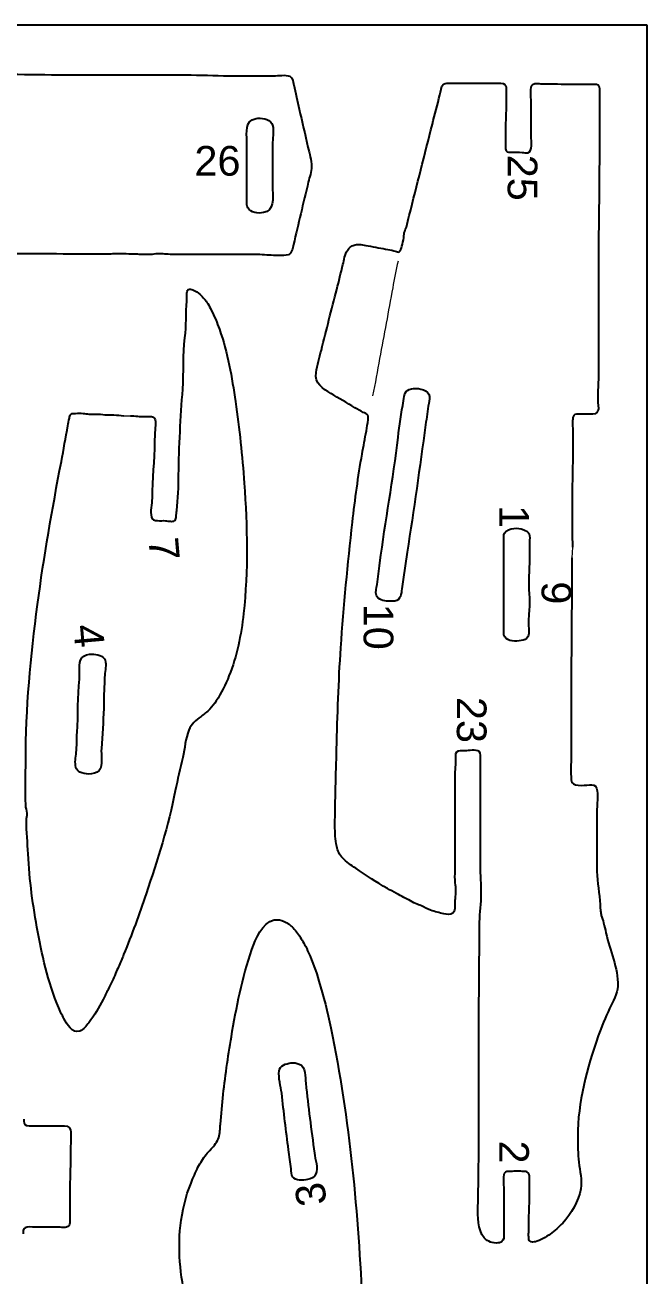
# Model space of a CAD drawing. Extents: x 0 to 180, y 67 to 296.
# Drawn here: x 106.3 to 179.7, y 148.4 to 296 of the extents above; entities that cross this region are included whole.
import ezdxf
from ezdxf.enums import TextEntityAlignment as Align

# ---------------------------------------------------------------- set-up
doc = ezdxf.new("R2010")
doc.units = 0
doc.layers.add('Cut', color=7, linetype='Continuous')
for name, color, linetype, lineweight in [('Gravur', 3, 'Continuous', 15), ('Stege', 5, 'Continuous', 20), ('Text', 1, 'Continuous', 25)]:
    doc.layers.add(name, color=color, linetype=linetype, lineweight=lineweight)
doc.styles.add('textstyle10', font='')
doc.styles.add('textstyle11', font='')
doc.styles.add('textstyle12', font='')
doc.styles.add('textstyle13', font='')
doc.styles.add('textstyle14', font='')
doc.styles.add('textstyle15', font='')
doc.styles.add('textstyle24', font='')
doc.styles.add('textstyle30', font='')
doc.styles.add('textstyle7', font='')
doc.styles.add('textstyle9', font='')
doc.styles.get('textstyle10').set_extended_font_data('Arial')
doc.styles.get('textstyle11').set_extended_font_data('Arial')
doc.styles.get('textstyle12').set_extended_font_data('Arial')
doc.styles.get('textstyle13').set_extended_font_data('Arial')
doc.styles.get('textstyle14').set_extended_font_data('Arial')
doc.styles.get('textstyle15').set_extended_font_data('Arial')
doc.styles.get('textstyle24').set_extended_font_data('Arial')
doc.styles.get('textstyle30').set_extended_font_data('Arial')
doc.styles.get('textstyle7').set_extended_font_data('Arial')
doc.styles.get('textstyle9').set_extended_font_data('Arial')

msp = doc.modelspace()

# ---------------------------------------------------------------- linework, layer by layer
at = {"layer": 'Cut'}
for p, q in [((-0.2, 296.03), (179.69, 296.03)), ((179.69, 296.03), (179.69, 66.56))]:
    msp.add_line(p, q, dxfattribs=at)
for points in [[(114.22, 290.13), (125.89, 290.13)], [(156.51, 289.15), (158.57, 289.15)], [(170.93, 289.05), (173.09, 289.05)], [(166.02, 282.87), (166.02, 286.99)], [(174.07, 286.89), (174.07, 280.61)], [(132.47, 276.69), (132.47, 282.28)], [(135.51, 282.18), (135.51, 276.59)], [(165.83, 234.99), (165.83, 233.12)], [(162.79, 224.78), (162.79, 226.55), (162.79, 233.51)], [(170.73, 215.36), (170.73, 209.77)], [(157, 207.02), (157, 199.07), (157, 196.23)], [(160.04, 196.82), (160.04, 206.92)], [(173.78, 203.1), (173.78, 196.13)], [(129.34, 166.3), (129.64, 169.34)], [(110.09, 154.13), (107.44, 154.13)]]:
    msp.add_lwpolyline(points, dxfattribs=at)
for points in [[(101.46, 290.23), (105.72, 290.23), (109.95, 290.13), (114.22, 290.13)], [(125.89, 290.13), (127.58, 290.13), (129.32, 290.03), (130.99, 290.03)], [(130.99, 290.03), (132.52, 290.03), (134.08, 290.03), (135.61, 290.03)], [(135.61, 290.03), (136.16, 290.03), (137.04, 290.2), (137.55, 289.97)], [(137.55, 289.97), (137.9, 289.82), (137.92, 289.28), (138, 288.95)], [(138, 288.95), (138.21, 288.01), (138.4, 287.05), (138.64, 286.11)], [(155.26, 287.78), (155.35, 288.13), (155.36, 288.81), (155.68, 289.05)], [(155.68, 289.05), (155.89, 289.21), (156.26, 289.15), (156.51, 289.15)], [(158.57, 289.15), (159.68, 289.15), (160.79, 289.15), (161.9, 289.15)], [(161.9, 289.15), (162.28, 289.15), (162.67, 289.25), (162.92, 288.99)], [(162.92, 288.99), (163.09, 288.82), (163.08, 288.57), (163.08, 288.37)], [(163.08, 288.37), (163.09, 288.01), (163.08, 287.56), (163.08, 287.19)], [(166.02, 286.99), (166.02, 287.58), (165.86, 288.33), (166.08, 288.84)], [(166.08, 288.84), (166.27, 289.27), (166.88, 289.09), (167.3, 289.09)], [(167.3, 289.09), (168.5, 289.09), (169.72, 289.05), (170.93, 289.05)], [(173.09, 289.05), (173.34, 289.05), (173.71, 289.11), (173.91, 288.95)], [(173.91, 288.95), (174.08, 288.82), (174.07, 288.56), (174.07, 288.37)], [(174.07, 288.37), (174.08, 287.88), (174.07, 287.38), (174.07, 286.89)], [(154.36, 284.34), (154.65, 285.5), (154.95, 286.62), (155.26, 287.78)], [(163.08, 287.19), (163.08, 285.67), (162.98, 284.18), (162.98, 282.67)], [(132.47, 282.28), (132.47, 283.41), (132.17, 284.69), (133.55, 284.98)], [(133.55, 284.98), (134.13, 285.1), (135.08, 284.99), (135.41, 284.42)], [(138.64, 286.11), (139.01, 284.61), (139.34, 283.1), (139.67, 281.59)], [(135.41, 284.42), (135.72, 283.88), (135.51, 282.8), (135.51, 282.18)], [(151.64, 273.55), (152.53, 277.15), (153.46, 280.74), (154.36, 284.34)], [(162.98, 282.67), (162.98, 282.36), (162.98, 281.99), (162.98, 281.69)], [(165.63, 280.95), (166.26, 281.11), (166.02, 282.36), (166.02, 282.87)], [(139.67, 281.59), (139.83, 280.87), (140.13, 280.08), (140.11, 279.34)], [(162.98, 281.69), (162.99, 281.51), (162.96, 281.31), (163.08, 281.16)], [(163.08, 281.16), (163.22, 280.99), (163.48, 281.01), (163.67, 281.01)], [(163.67, 281.01), (164.07, 281), (164.54, 281.03), (164.94, 280.99)], [(164.94, 280.99), (165.17, 280.97), (165.4, 280.9), (165.63, 280.95)], [(174.07, 280.61), (174.07, 276.51), (173.97, 272.45), (173.97, 268.35)], [(140.11, 279.34), (140.1, 278.71), (139.86, 278.08), (139.72, 277.47)], [(132.47, 275.22), (132.46, 275.71), (132.47, 276.2), (132.47, 276.69)], [(135.51, 276.59), (135.51, 275.55), (135.76, 274.11), (134.43, 273.88)], [(139.72, 277.47), (139.42, 276.23), (139.13, 274.99), (138.83, 273.74)], [(132.58, 274.44), (132.45, 274.68), (132.47, 274.95), (132.47, 275.22)], [(134.43, 273.88), (133.81, 273.77), (132.91, 273.83), (132.58, 274.44)], [(138.83, 273.74), (138.54, 272.54), (138.26, 271.32), (137.97, 270.11)], [(151.3, 272.17), (151.43, 272.61), (151.53, 273.11), (151.64, 273.55)], [(151.05, 271.49), (151.11, 271.73), (151.22, 271.94), (151.3, 272.17)], [(150.77, 269.92), (150.85, 270.23), (150.93, 270.58), (150.98, 270.9)], [(150.98, 270.9), (151.01, 271.1), (151, 271.29), (151.05, 271.49)], [(116.18, 268.97), (112.07, 268.97), (107.93, 269.03), (103.81, 269.03)], [(117.06, 269.03), (116.76, 269.04), (116.47, 268.97), (116.18, 268.97)], [(119.42, 268.97), (118.64, 268.98), (117.85, 269.02), (117.06, 269.03)], [(120.1, 268.94), (119.86, 268.94), (119.67, 268.96), (119.42, 268.97)], [(120.69, 268.94), (120.48, 268.94), (120.32, 268.93), (120.1, 268.94)], [(121.28, 268.95), (121.08, 268.93), (120.89, 268.94), (120.69, 268.94)], [(122.16, 269.02), (121.86, 269.04), (121.58, 268.97), (121.28, 268.95)], [(123.83, 268.94), (123.26, 268.94), (122.72, 269), (122.16, 269.02)], [(125.01, 268.94), (124.61, 268.94), (124.24, 268.94), (123.83, 268.94)], [(126.58, 268.94), (126.05, 268.94), (125.53, 268.94), (125.01, 268.94)], [(127.36, 268.94), (127.1, 268.94), (126.84, 268.94), (126.58, 268.94)], [(133.45, 268.94), (131.43, 268.94), (129.38, 268.94), (127.36, 268.94)], [(135.61, 268.84), (134.9, 268.84), (134.19, 268.94), (133.45, 268.94)], [(136.19, 268.84), (135.97, 268.84), (135.82, 268.84), (135.61, 268.84)], [(137.37, 268.91), (137.06, 268.78), (136.6, 268.84), (136.19, 268.84)], [(137.97, 270.11), (137.87, 269.68), (137.77, 269.08), (137.37, 268.91)], [(143.81, 267.76), (143.95, 268.31), (144.03, 268.94), (144.34, 269.43)], [(144.34, 269.43), (144.52, 269.72), (144.79, 269.96), (145.12, 270.06)], [(145.12, 270.06), (145.32, 270.11), (145.51, 270.11), (145.71, 270.11)], [(145.71, 270.11), (145.98, 270.11), (146.23, 270.07), (146.5, 270.02)], [(146.5, 270.02), (147.26, 269.87), (148.08, 269.72), (148.85, 269.58)], [(148.85, 269.58), (149.17, 269.53), (149.53, 269.46), (149.83, 269.39)], [(149.83, 269.39), (150.01, 269.35), (150.2, 269.2), (150.42, 269.23)], [(150.42, 269.23), (150.57, 269.44), (150.69, 269.62), (150.77, 269.92)], [(143.08, 264.82), (143.33, 265.79), (143.57, 266.78), (143.81, 267.76)], [(173.97, 268.35), (173.97, 264.91), (173.97, 261.46), (173.97, 258.05)], [(125.38, 263.44), (125.42, 263.77), (125.26, 264.61), (125.56, 264.8)], [(125.56, 264.8), (125.72, 264.91), (125.93, 264.83), (126.09, 264.77)], [(126.09, 264.77), (126.41, 264.65), (126.72, 264.44), (126.97, 264.21)], [(141.26, 257.65), (141.86, 260.04), (142.45, 262.43), (143.08, 264.82)], [(125.16, 259.12), (125.35, 260.54), (125.25, 262.01), (125.38, 263.44)], [(126.97, 264.21), (127.3, 263.91), (127.6, 263.53), (127.85, 263.15)], [(127.85, 263.15), (128.01, 262.89), (128.13, 262.64), (128.27, 262.36)], [(128.27, 262.36), (128.65, 261.64), (128.96, 260.88), (129.23, 260.11)], [(129.23, 260.11), (130.21, 257.37), (130.71, 254.43), (131.12, 251.57)], [(124.9, 253.04), (125.04, 255.06), (124.9, 257.12), (125.16, 259.12)], [(140.64, 255), (140.75, 255.89), (141.04, 256.79), (141.26, 257.65)], [(173.97, 258.05), (173.97, 257.78), (173.97, 257.52), (173.97, 257.26)], [(173.97, 257.26), (173.97, 256.54), (173.97, 255.82), (173.97, 255.1)], [(142.38, 252.53), (141.37, 253.13), (140.47, 253.69), (140.64, 255)], [(173.97, 255.1), (173.97, 253.92), (173.87, 252.75), (173.88, 251.57)], [(124.42, 242.93), (124.44, 246.3), (124.67, 249.69), (124.9, 253.04)], [(145.22, 250.86), (144.28, 251.43), (143.32, 251.97), (142.38, 252.53)], [(150.94, 251.67), (151.04, 252.38), (151.1, 252.94), (151.89, 253.09)], [(151.89, 253.09), (152.49, 253.21), (153.6, 253.11), (153.95, 252.44)], [(131.12, 251.57), (131.58, 248.38), (131.94, 245.16), (132.16, 241.95)], [(150.32, 247.35), (150.48, 248.79), (150.73, 250.23), (150.94, 251.67)], [(153.93, 251.37), (153.81, 250.52), (153.68, 249.67), (153.56, 248.82)], [(153.95, 252.44), (154.11, 252.13), (153.97, 251.7), (153.93, 251.37)], [(173.88, 251.57), (173.88, 251.34), (173.94, 251.1), (173.95, 250.88)], [(111.35, 248.72), (111.4, 249.01), (111.47, 249.33), (111.52, 249.61)], [(111.52, 249.61), (111.56, 249.78), (111.57, 249.98), (111.72, 250.09)], [(111.72, 250.09), (111.87, 250.21), (112.08, 250.19), (112.25, 250.19)], [(112.25, 250.19), (112.54, 250.2), (112.85, 250.21), (113.14, 250.18)], [(113.14, 250.18), (113.37, 250.16), (113.58, 250.11), (113.82, 250.1)], [(113.82, 250.1), (114.18, 250.09), (114.52, 250.1), (114.9, 250.1)], [(114.9, 250.1), (115.29, 250.09), (115.63, 250.02), (115.98, 250)], [(115.98, 250), (116.25, 249.99), (116.49, 250), (116.77, 250)], [(116.77, 250), (117.25, 250), (117.52, 249.94), (117.94, 249.91)], [(118.73, 249.9), (119.28, 249.9), (119.84, 249.81), (120.4, 249.8)], [(120.4, 249.8), (120.72, 249.8), (121.15, 249.89), (121.44, 249.74)], [(121.44, 249.74), (121.71, 249.61), (121.67, 249.27), (121.67, 249.02)], [(146.2, 250.31), (145.9, 250.46), (145.52, 250.68), (145.22, 250.86)], [(146.73, 249.97), (146.63, 250.18), (146.38, 250.23), (146.2, 250.31)], [(146.78, 249.41), (146.79, 249.6), (146.82, 249.79), (146.73, 249.97)], [(170.95, 249.7), (170.86, 249.17), (170.93, 248.57), (170.93, 248.04)], [(171.62, 250.1), (171.3, 250.09), (171.02, 250.12), (170.95, 249.7)], [(172.21, 250.1), (172, 250.1), (171.83, 250.1), (171.62, 250.1)], [(172.7, 250.1), (172.53, 250.1), (172.38, 250.1), (172.21, 250.1)], [(173.82, 250.32), (173.54, 250), (173.1, 250.1), (172.7, 250.1)], [(173.95, 250.88), (173.96, 250.69), (173.95, 250.49), (173.82, 250.32)], [(110.58, 244.5), (110.86, 245.91), (111.08, 247.32), (111.35, 248.72)], [(121.67, 249.02), (121.68, 248.3), (121.58, 247.58), (121.57, 246.86)], [(146.07, 245.39), (146.23, 246.3), (146.41, 247.22), (146.57, 248.13)], [(146.57, 248.13), (146.63, 248.53), (146.74, 249.02), (146.78, 249.41)], [(153.56, 248.82), (152.87, 243.82), (152.19, 238.8), (151.38, 233.81)], [(121.57, 246.86), (121.57, 244.64), (121.29, 242.41), (121.28, 240.19)], [(148.18, 232.53), (148.78, 237.48), (149.76, 242.4), (150.32, 247.35)], [(170.93, 248.04), (170.93, 246.86), (170.96, 245.68), (170.93, 244.5)], [(144.93, 237.34), (145.23, 240.02), (145.6, 242.73), (146.07, 245.39)], [(107.77, 227.63), (108.51, 233.28), (109.5, 238.91), (110.58, 244.5)], [(170.93, 244.5), (170.84, 240.72), (170.83, 236.92), (170.9, 234.4)], [(124.2, 238.71), (124.36, 240.08), (124.41, 241.56), (124.42, 242.93)], [(132.16, 241.95), (132.51, 236.82), (132.65, 231.66), (132.08, 226.55)], [(121.28, 240.19), (121.28, 239.46), (121.02, 238.64), (121.21, 237.94)], [(121.21, 237.94), (121.38, 237.34), (122.38, 237.57), (122.85, 237.52)], [(123.97, 237.54), (124.12, 237.66), (124.11, 237.88), (124.13, 238.03)], [(124.13, 238.03), (124.14, 238.24), (124.17, 238.49), (124.2, 238.71)], [(122.85, 237.52), (123.04, 237.5), (123.25, 237.46), (123.44, 237.45)], [(123.44, 237.45), (123.66, 237.44), (123.81, 237.42), (123.97, 237.54)], [(143.56, 222.52), (143.9, 227.47), (144.38, 232.41), (144.93, 237.34)], [(162.89, 236.04), (163.09, 236.39), (163.59, 236.54), (163.96, 236.61)], [(163.96, 236.61), (164.37, 236.68), (164.76, 236.6), (165.14, 236.45)], [(165.14, 236.45), (165.4, 236.35), (165.66, 236.23), (165.77, 235.96)], [(162.79, 235.28), (162.79, 235.53), (162.75, 235.82), (162.89, 236.04)], [(162.79, 233.51), (162.79, 234.1), (162.79, 234.69), (162.79, 235.28)], [(165.77, 235.96), (165.89, 235.67), (165.83, 235.29), (165.83, 234.99)], [(151.38, 233.81), (151.15, 232.38), (150.99, 230.93), (150.77, 229.49)], [(147.83, 229.98), (147.95, 230.83), (148.08, 231.68), (148.18, 232.53)], [(165.83, 233.12), (165.83, 232.2), (165.74, 231.28), (165.74, 230.37)], [(170.83, 233.12), (170.83, 227.2), (170.73, 221.29), (170.73, 215.36)], [(165.74, 230.37), (165.74, 229.06), (165.91, 227.77), (165.76, 226.45)], [(147.75, 228.71), (147.6, 229.1), (147.77, 229.59), (147.83, 229.98)], [(150.77, 229.49), (150.68, 228.89), (150.66, 228.17), (149.93, 228.04)], [(106.37, 209.18), (106.37, 215.32), (106.97, 221.54), (107.77, 227.63)], [(149.15, 228.02), (148.63, 228.03), (147.96, 228.16), (147.75, 228.71)], [(149.93, 228.04), (149.68, 228), (149.4, 228.01), (149.15, 228.02)], [(132.08, 226.55), (131.8, 224.06), (131.29, 221.52), (130.36, 219.19)], [(165.76, 226.45), (165.69, 225.84), (165.73, 225.2), (165.73, 224.59)], [(162.9, 223.82), (162.74, 224.1), (162.79, 224.47), (162.79, 224.78)], [(165.73, 224.59), (165.73, 224.33), (165.76, 224.04), (165.63, 223.81)], [(164.85, 223.36), (164.27, 223.24), (163.24, 223.25), (162.9, 223.82)], [(165.63, 223.81), (165.47, 223.52), (165.16, 223.42), (164.85, 223.36)], [(113, 221.32), (113.27, 221.68), (113.8, 221.76), (114.22, 221.77)], [(114.22, 221.77), (114.72, 221.78), (115.6, 221.6), (115.75, 221.04)], [(143.06, 210.55), (143.16, 214.54), (143.29, 218.55), (143.56, 222.52)], [(112.71, 218.8), (112.8, 219.52), (112.53, 220.71), (113, 221.32)], [(115.75, 221.04), (115.9, 220.5), (115.76, 219.84), (115.7, 219.29)], [(112.44, 212.52), (112.58, 214.6), (112.47, 216.72), (112.71, 218.8)], [(115.7, 219.29), (115.64, 218.57), (115.67, 217.85), (115.61, 217.13)], [(130.36, 219.19), (129.96, 218.16), (129.46, 217.17), (128.85, 216.24)], [(115.61, 217.13), (115.55, 216.54), (115.61, 215.95), (115.59, 215.36)], [(128.85, 216.24), (128.62, 215.9), (128.37, 215.58), (128.09, 215.28)], [(115.59, 215.36), (115.52, 213.79), (115.41, 212.22), (115.3, 210.65)], [(127.07, 214.42), (126.49, 213.96), (125.89, 213.54), (125.62, 212.81)], [(128.09, 215.28), (127.78, 214.95), (127.42, 214.7), (127.07, 214.42)], [(125.62, 212.81), (125.24, 211.79), (125.13, 210.64), (124.91, 209.57)], [(112.33, 210.16), (112.41, 210.94), (112.39, 211.74), (112.44, 212.52)], [(112.3, 208.4), (112.14, 208.95), (112.28, 209.6), (112.33, 210.16)], [(115.3, 210.65), (115.25, 209.93), (115.52, 208.63), (115.04, 208.03)], [(142.87, 201.53), (142.87, 204.54), (142.99, 207.55), (143.06, 210.55)], [(157.2, 210.2), (157.02, 209.98), (157.1, 209.54), (157.1, 209.28)], [(158.17, 210.36), (157.89, 210.36), (157.4, 210.45), (157.2, 210.2)], [(159.88, 210.26), (159.52, 210.55), (158.67, 210.36), (158.17, 210.36)], [(160.04, 209.38), (160.04, 209.63), (160.09, 210.09), (159.88, 210.26)], [(170.73, 209.77), (170.73, 208.83), (170.69, 207.86), (170.74, 206.92)], [(106.37, 203.98), (106.3, 205.69), (106.37, 207.46), (106.37, 209.18)], [(112.75, 207.85), (112.52, 207.97), (112.37, 208.14), (112.3, 208.4)], [(124.91, 209.57), (124.64, 208.28), (124.27, 206.94), (124.02, 205.65)], [(157.1, 209.28), (157.1, 208.52), (157, 207.78), (157, 207.02)], [(160.04, 206.92), (160.04, 207.74), (160.04, 208.56), (160.04, 209.38)], [(113.82, 207.62), (113.47, 207.61), (113.06, 207.68), (112.75, 207.85)], [(115.04, 208.03), (114.77, 207.7), (114.22, 207.62), (113.82, 207.62)], [(170.74, 206.92), (170.78, 206.01), (172.22, 206.34), (172.89, 206.33)], [(124.02, 205.65), (123.23, 201.55), (121.89, 197.44), (120.58, 193.48)], [(172.89, 206.33), (173.27, 206.33), (173.63, 206.36), (173.74, 205.94)], [(173.74, 205.94), (173.94, 205.23), (173.78, 203.9), (173.78, 203.1)], [(106.53, 203), (106.53, 203.33), (106.38, 203.6), (106.37, 203.98)], [(106.46, 202.11), (106.47, 202.47), (106.54, 202.68), (106.53, 203)], [(106.66, 198.19), (106.6, 199.47), (106.45, 200.84), (106.46, 202.11)], [(143.08, 199.07), (142.87, 199.89), (142.87, 200.69), (142.87, 201.53)], [(107.8, 188.97), (107.25, 192), (106.79, 195.11), (106.66, 198.19)], [(143.76, 197.71), (143.38, 198.1), (143.2, 198.55), (143.08, 199.07)], [(145.32, 196.49), (144.76, 196.87), (144.24, 197.22), (143.76, 197.71)], [(149.05, 194.11), (147.76, 194.85), (146.55, 195.66), (145.32, 196.49)], [(160.13, 193.48), (160.13, 194.58), (160.04, 195.7), (160.04, 196.82)], [(157, 196.23), (157, 195.76), (156.97, 195.21), (157.03, 194.76)], [(173.78, 196.13), (173.78, 194.82), (174.11, 193.5), (174.16, 192.2)], [(120.58, 193.48), (119.77, 191.06), (118.9, 188.67), (117.93, 186.32)], [(150.13, 193.52), (149.77, 193.73), (149.41, 193.9), (149.05, 194.11)], [(151.01, 193.04), (150.7, 193.19), (150.42, 193.34), (150.13, 193.52)], [(157.03, 194.76), (157.06, 194.44), (157.09, 194.27), (157.1, 193.97)], [(157.1, 193.97), (157.1, 193.51), (157.09, 193.28), (157.04, 192.89)], [(159.94, 190.14), (159.95, 191.26), (160.13, 192.38), (160.13, 193.48)], [(151.6, 192.75), (151.41, 192.85), (151.21, 192.95), (151.01, 193.04)], [(152.39, 192.33), (152.08, 192.46), (151.88, 192.6), (151.6, 192.75)], [(153.07, 192.05), (152.83, 192.15), (152.63, 192.22), (152.39, 192.33)], [(154.15, 191.56), (153.81, 191.7), (153.4, 191.9), (153.07, 192.05)], [(157.04, 192.89), (156.98, 192.46), (157.15, 191.52), (156.76, 191.18)], [(174.16, 192.2), (174.18, 191.89), (174.17, 191.71), (174.21, 191.42)], [(155.72, 191.13), (155.19, 191.23), (154.66, 191.36), (154.15, 191.56)], [(156.76, 191.18), (156.48, 190.94), (156.05, 191.06), (155.72, 191.13)], [(174.21, 191.42), (174.24, 191.25), (174.26, 191.09), (174.3, 190.93)], [(174.3, 190.93), (174.37, 190.63), (174.49, 190.35), (174.57, 190.05)], [(133.07, 186.91), (133.51, 188.17), (134.23, 190.06), (135.7, 190.39)], [(135.7, 190.39), (136.11, 190.47), (136.51, 190.37), (136.88, 190.21)], [(136.88, 190.21), (137.28, 190.03), (137.64, 189.76), (137.93, 189.45)], [(137.93, 189.45), (138.29, 189.06), (138.6, 188.64), (138.88, 188.18)], [(159.84, 164.44), (159.84, 173), (159.84, 181.58), (159.94, 190.14)], [(174.57, 190.05), (174.7, 189.62), (174.74, 189.32), (174.84, 188.87)], [(108.86, 184.16), (108.46, 185.74), (108.09, 187.35), (107.8, 188.97)], [(138.88, 188.18), (139.02, 187.95), (139.16, 187.73), (139.29, 187.49)], [(174.84, 188.87), (175.3, 186.8), (176.32, 184.73), (176.23, 182.59)], [(117.93, 186.32), (117.73, 185.83), (117.56, 185.32), (117.33, 184.85)], [(130.64, 176.6), (131.23, 180.08), (131.92, 183.57), (133.07, 186.91)], [(139.29, 187.49), (139.47, 187.18), (139.6, 186.85), (139.75, 186.51)], [(139.75, 186.51), (140.24, 185.44), (140.63, 184.31), (140.98, 183.18)], [(117.33, 184.85), (117.2, 184.58), (117.08, 184.33), (116.97, 184.06)], [(110.53, 179.45), (109.88, 180.93), (109.27, 182.56), (108.86, 184.16)], [(116.59, 183.18), (116.42, 182.85), (116.27, 182.53), (116.1, 182.2)], [(116.97, 184.06), (116.84, 183.76), (116.74, 183.47), (116.59, 183.18)], [(140.98, 183.18), (141.52, 181.37), (141.99, 179.54), (142.38, 177.68)], [(116.1, 182.2), (115.9, 181.78), (115.71, 181.42), (115.5, 181.02)], [(176.23, 182.59), (176.18, 181.66), (175.67, 180.76), (175.27, 179.94)], [(115.5, 181.02), (115.02, 180.08), (114.47, 179.11), (113.83, 178.27)], [(110.88, 178.76), (110.75, 178.99), (110.64, 179.21), (110.53, 179.45)], [(112.74, 177.28), (111.85, 176.93), (111.23, 178.14), (110.88, 178.76)], [(175.27, 179.94), (174.79, 178.92), (174.31, 177.77), (173.93, 176.7)], [(113.83, 178.27), (113.54, 177.89), (113.21, 177.46), (112.74, 177.28)], [(142.38, 177.68), (144.62, 166.83), (145.63, 155.66), (146.11, 144.61)], [(129.64, 169.34), (129.87, 171.76), (130.24, 174.2), (130.64, 176.6)], [(173.93, 176.7), (172.58, 172.92), (171.52, 168.86), (171.52, 164.83)], [(136.27, 172.58), (136.34, 173.21), (137.13, 173.44), (137.67, 173.52)], [(137.67, 173.52), (138, 173.56), (138.33, 173.51), (138.65, 173.39)], [(138.65, 173.39), (139.43, 173.1), (139.34, 171.82), (139.42, 171.11)], [(136.58, 169.93), (136.49, 170.76), (136.17, 171.74), (136.27, 172.58)], [(137.4, 163.26), (137.08, 165.47), (136.83, 167.71), (136.58, 169.93)], [(139.42, 171.11), (139.71, 168.36), (140.08, 165.61), (140.44, 162.87)], [(106.17, 166.89), (106.17, 166.55), (106.08, 166.25), (106.48, 166.13)], [(106.48, 166.13), (106.83, 166.03), (107.33, 166.1), (107.74, 166.1)], [(107.74, 166.1), (108.69, 166.1), (109.64, 166.1), (110.58, 166.1)], [(110.58, 166.1), (111.08, 166.1), (111.56, 166.15), (111.65, 165.61)], [(111.65, 165.61), (111.76, 164.96), (111.66, 163.81), (111.66, 163.06)], [(129.16, 164.73), (129.32, 165.22), (129.29, 165.79), (129.34, 166.3)], [(128.24, 163.36), (128.61, 163.74), (128.99, 164.21), (129.16, 164.73)], [(159.74, 156.59), (159.8, 159.2), (159.84, 161.81), (159.84, 164.44)], [(171.52, 164.83), (171.52, 163.82), (171.52, 162.8), (171.65, 161.79)], [(111.66, 163.06), (111.66, 161.04), (111.57, 159.01), (111.57, 156.98)], [(127.14, 161.98), (127.45, 162.5), (127.84, 162.92), (128.24, 163.36)], [(137.69, 161), (137.57, 161.75), (137.51, 162.51), (137.4, 163.26)], [(140.44, 162.87), (140.53, 162.19), (140.9, 161.06), (140.62, 160.42)], [(125.88, 159.33), (126.13, 159.95), (126.41, 160.61), (126.7, 161.2)], [(126.7, 161.2), (126.84, 161.47), (126.98, 161.71), (127.14, 161.98)], [(137.88, 160.05), (137.72, 160.31), (137.74, 160.71), (137.69, 161)], [(171.65, 161.79), (171.77, 160.75), (172.03, 159.7), (171.87, 158.65)], [(139.63, 159.75), (139.16, 159.67), (138.17, 159.58), (137.88, 160.05)], [(140.62, 160.42), (140.46, 160.03), (140.04, 159.81), (139.63, 159.75)], [(162.85, 160.48), (162.64, 160.06), (162.79, 159.13), (162.79, 158.65)], [(163.57, 160.71), (163.28, 160.7), (162.98, 160.75), (162.85, 160.48)], [(164.36, 160.76), (164.07, 160.75), (163.87, 160.71), (163.57, 160.71)], [(164.94, 160.72), (164.73, 160.73), (164.58, 160.77), (164.36, 160.76)], [(165.52, 160.65), (165.36, 160.72), (165.21, 160.7), (164.94, 160.72)], [(165.83, 159.92), (165.82, 160.22), (165.83, 160.51), (165.52, 160.65)], [(165.83, 158.16), (165.83, 158.7), (165.84, 159.4), (165.83, 159.92)], [(124.64, 154.33), (124.85, 156.01), (125.23, 157.77), (125.88, 159.33)], [(162.79, 158.65), (162.79, 156.94), (162.79, 155.23), (162.79, 153.54)], [(165.73, 153.74), (165.73, 155.22), (165.83, 156.68), (165.83, 158.16)], [(171.87, 158.65), (171.63, 157.15), (170.72, 155.71), (169.74, 154.62)], [(111.57, 156.98), (111.57, 156.32), (111.57, 155.67), (111.57, 155.02)], [(160.48, 152.87), (159.68, 153.82), (159.72, 155.41), (159.74, 156.59)], [(106.3, 154.07), (106.03, 153.94), (106.07, 153.59), (106.07, 153.35)], [(107.44, 154.13), (107.1, 154.13), (106.61, 154.23), (106.3, 154.07)], [(111.46, 154.29), (111.23, 153.99), (110.44, 154.13), (110.09, 154.13)], [(111.57, 155.02), (111.57, 154.79), (111.61, 154.48), (111.46, 154.29)], [(125.36, 144.61), (124.78, 147.83), (124.24, 151.06), (124.64, 154.33)], [(165.73, 152.96), (165.72, 153.19), (165.73, 153.49), (165.73, 153.74)], [(169.74, 154.62), (169.31, 154.15), (168.8, 153.7), (168.28, 153.32)], [(162.1, 152.27), (161.51, 152.22), (160.88, 152.4), (160.48, 152.87)], [(162.69, 152.58), (162.55, 152.35), (162.33, 152.29), (162.1, 152.27)], [(162.79, 153.54), (162.79, 153.18), (162.86, 152.87), (162.69, 152.58)], [(165.89, 152.47), (165.73, 152.59), (165.74, 152.79), (165.73, 152.96)], [(166.52, 152.42), (166.32, 152.38), (166.06, 152.33), (165.89, 152.47)], [(168.28, 153.32), (167.8, 152.98), (167.08, 152.55), (166.52, 152.42)]]:
    msp.add_open_spline(points, degree=3, dxfattribs=at)
at = {"layer": 'Gravur'}
for points in [[(150.32, 268.15), (150.03, 267.12), (149.87, 266.06), (149.68, 265.01)], [(149.68, 265.01), (149.18, 262.23), (148.65, 259.45), (148.13, 256.67)], [(148.13, 256.67), (147.85, 255.2), (147.66, 253.7), (147.28, 252.26)]]:
    msp.add_open_spline(points, degree=3, dxfattribs=at)
at = {"layer": 'Stege'}
msp.add_line((170.9, 234.4), (170.83, 233.12), dxfattribs=at)
msp.add_open_spline([(117.94, 249.91), (118.21, 249.89), (118.46, 249.9), (118.73, 249.9)], degree=3, dxfattribs=at)

# ---------------------------------------------------------------- texts
at = {"layer": 'Text', "style": 'textstyle7'}
msp.add_text('26', height=3.5, dxfattribs=at).set_placement((129, 280), align=Align.MIDDLE_CENTER)
at = {"layer": 'Text'}
for s, rotation, style, p in [('25', -90, 'textstyle15', (165, 278)), ('1', -90, 'textstyle12', (164, 238)), ('7', -85, 'textstyle9', (122.71, 234.21)), ('9', -90, 'textstyle13', (169, 229)), ('10', -90, 'textstyle14', (148, 225)), ('4', -85, 'textstyle10', (113.84, 223.94)), ('23', -90, 'textstyle11', (159, 214)), ('2', -90, 'textstyle30', (164, 163)), ('3', 99, 'textstyle24', (140, 158))]:
    msp.add_text(s, height=3.5, rotation=rotation, dxfattribs=dict(at, style=style)).set_placement(p, align=Align.MIDDLE_CENTER)

doc.saveas('drawing.dxf')
